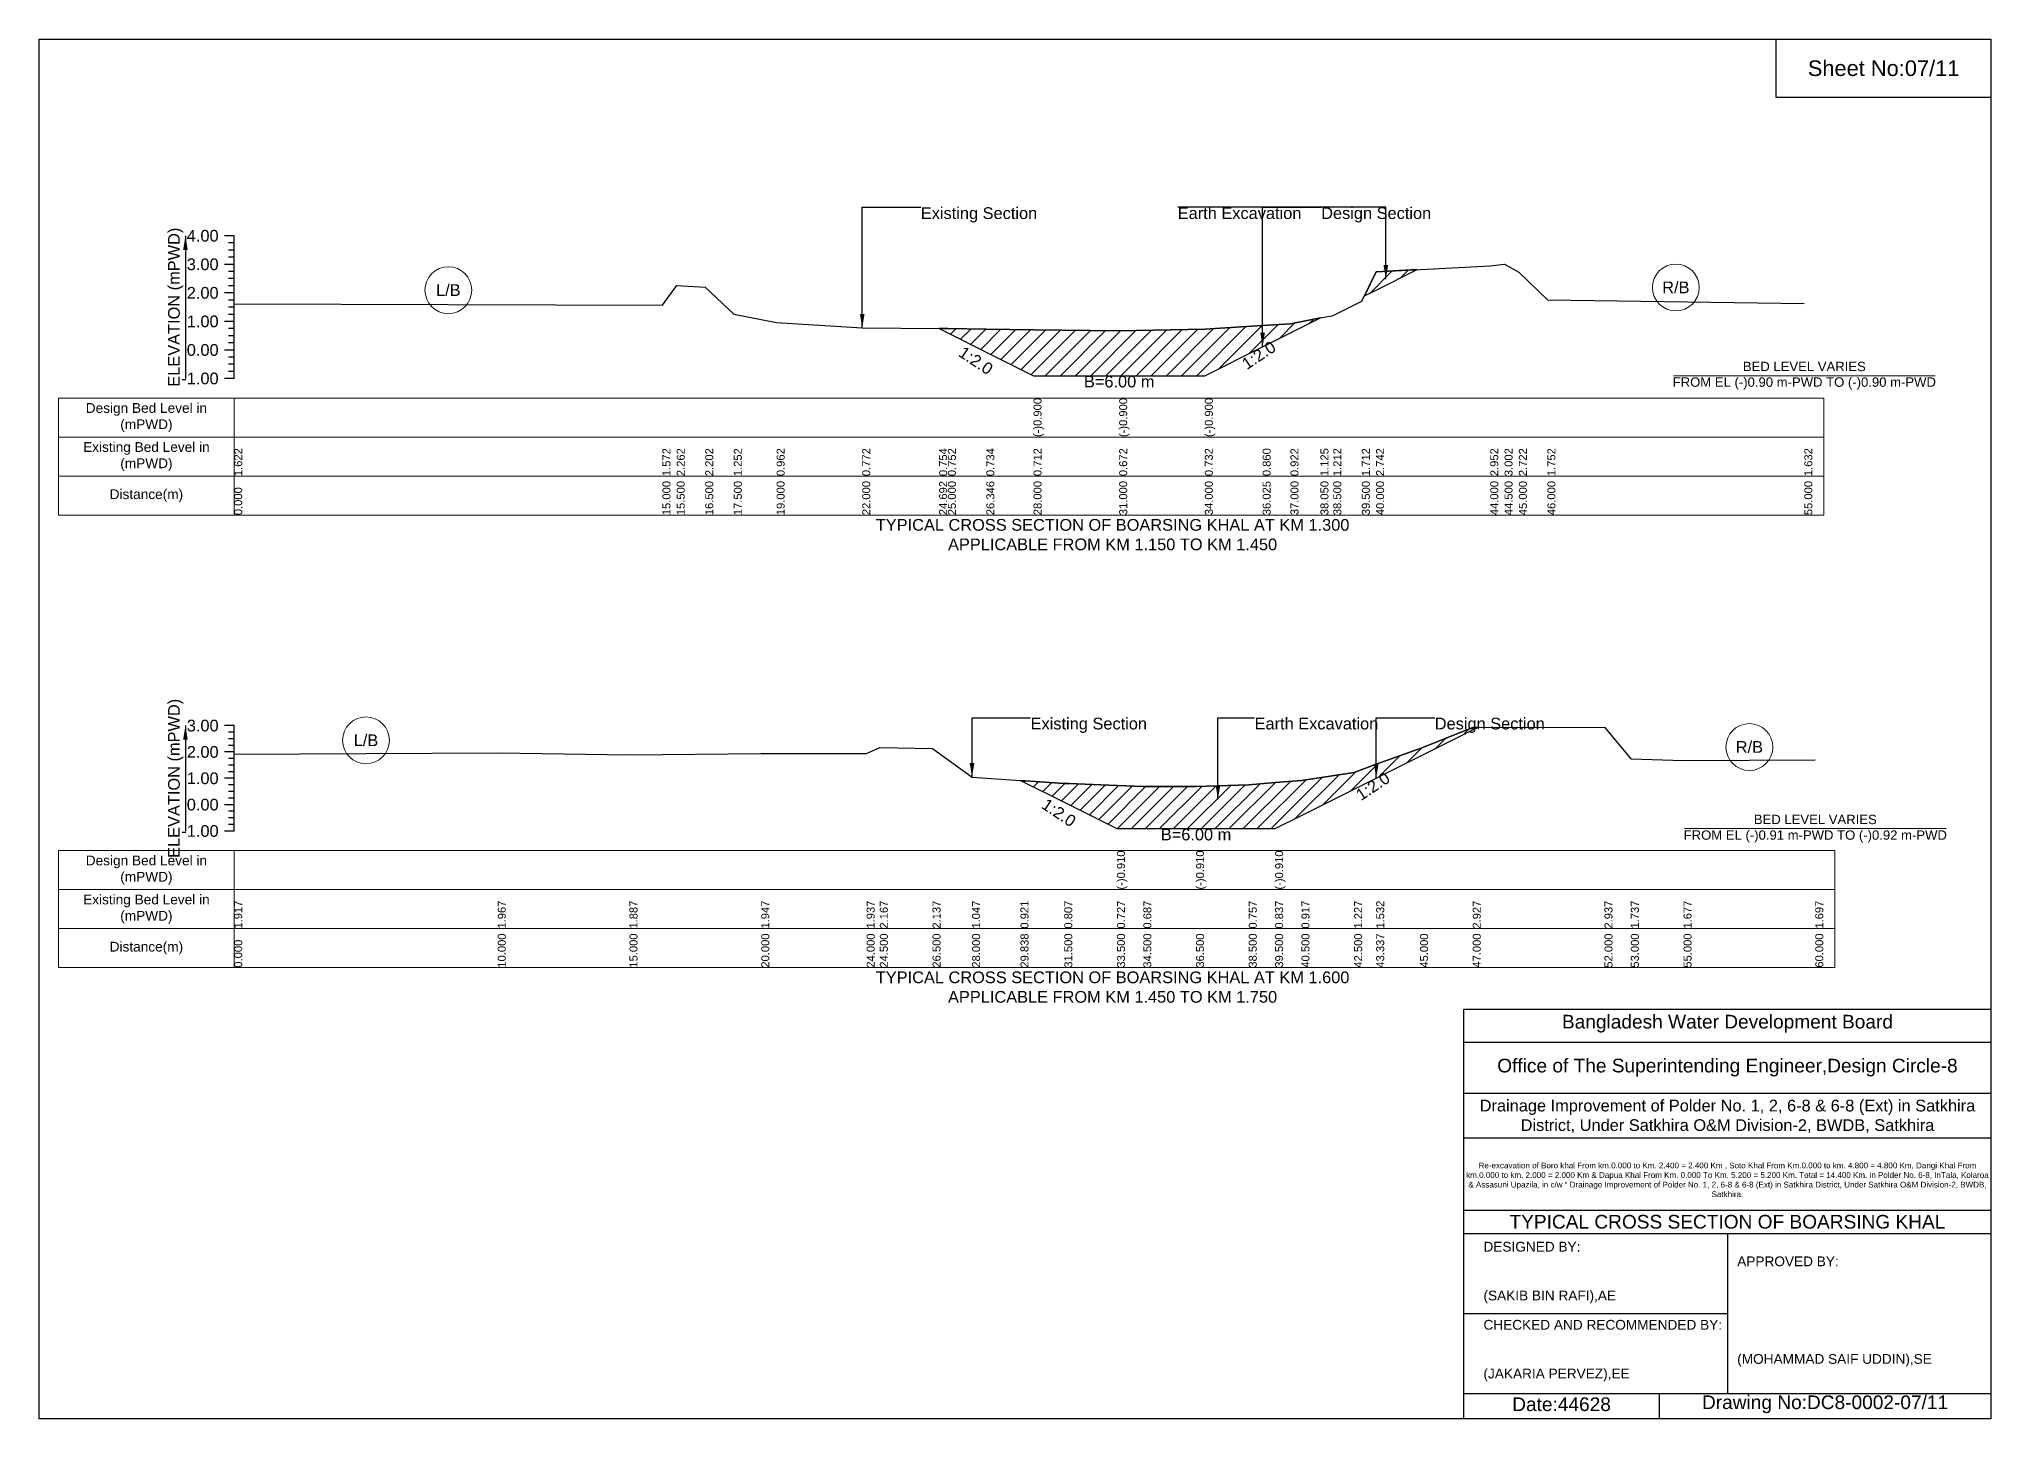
# Model space of a CAD drawing. Header units: inches. Extents: x 91000 to 268000, y -5656 to 20000.
# Drawn here: x 160000 to 168000, y 14344 to 20000 of the extents above; entities that cross this region are included whole.
import ezdxf

# ---------------------------------------------------------------- set-up
doc = ezdxf.new("R2010")
doc.units = ezdxf.units.IN
doc.header["$LTSCALE"] = 7
doc.header["$MEASUREMENT"] = 0
for name, color, linetype, lineweight in [('Cross section Data Border', 7, 'Continuous', 9), ('Cross Section Labels', 7, 'Continuous', 9), ('Existing_Bed_Level for Xsection', 7, 'Continuous', 25)]:
    doc.layers.add(name, color=color, linetype=linetype, lineweight=lineweight)
doc.styles.get("Standard").update_dxf_attribs({"font": 'arial.ttf'})
doc.dimstyles.get("Standard").update_dxf_attribs({"dimtxt": 0.18, "dimasz": 0.18, "dimexe": 0.18, "dimexo": 0.0625, "dimgap": 0.09, "dimtad": 0, "dimtih": 1, "dimtoh": 1, "dimdec": 4, "dimzin": 0, "dimdsep": 46, "dimtxsty": 'Standard', "dimcen": 0.09, "dimadec": 0, "dimazin": 0, "dimtfac": 1, "dimtdec": 4, "dimtofl": 0, "dimtmove": 0, "dimatfit": 3, "dimfxl": 1, "dimtolj": 1, "dimtzin": 0, "dimarcsym": 0})

msp = doc.modelspace()

# ---------------------------------------------------------------- hatches: boundary and pattern name
at = {"layer": 'Existing_Bed_Level for Xsection'}
h = msp.add_hatch(dxfattribs=at)
h.set_pattern_fill('ANSI31', color=256, scale=351, style=0)
h.paths.add_polyline_path([(165431.9, 18947), (165480, 18971.1), (165647.9, 19055), (165480, 19046.2)])
h = msp.add_hatch(dxfattribs=at)
h.set_pattern_fill('ANSI31', color=256, scale=351, style=0)
h.paths.add_polyline_path([(163689, 18813.6), (163725, 18795.6), (163882.5, 18716.8), (164076, 18620.1), (164427, 18620.1), (164778, 18620.1), (165014.9, 18738.5), (165129, 18795.6), (165251.9, 18857), (165129, 18833.2), (165014.9, 18826), (164778, 18811), (164427, 18804), (164076, 18808.7), (163882.5, 18811.3), (163725, 18813.4)])
h = msp.add_hatch(dxfattribs=at)
h.set_pattern_fill('ANSI31', color=256, scale=324, style=0)
h.paths.add_polyline_path([(164022.5, 16961.3), (164202, 16871.5), (164220.3, 16862.4), (164418, 16763.5), (164526, 16763.5), (164742, 16763.5), (164958, 16763.5), (165066, 16763.5), (165174, 16817.5), (165390, 16925.5), (165480.4, 16970.7), (165660, 17060.5), (165876, 17168.5), (165894.9, 17178), (165876, 17177.9), (165660, 17092.6), (165480.4, 17027.2), (165390, 16994.3), (165174, 16960.8), (165066, 16952.2), (164958, 16943.6), (164742, 16936), (164526, 16936), (164418, 16940.3), (164220.3, 16948.2), (164202, 16949)])

# ---------------------------------------------------------------- linework, layer by layer
for points in [[(160000, 20000), (168000, 20000), (168000, 14344), (160000, 14344)], [(167120, 20000), (168000, 20000), (168000, 19760), (167120, 19760)]]:
    msp.add_lwpolyline(points, close=True)
for points in [[(165840, 14344), (165840, 16024), (168000, 16024)], [(165840, 15888), (168000, 15888)], [(165840, 15680), (168000, 15680)], [(165840, 15496), (168000, 15496)], [(165840, 15200), (168000, 15200)], [(165840, 15104), (168000, 15104)], [(166920, 15104), (166920, 14448)], [(165840, 14776), (166920, 14776)], [(165840, 14448), (168000, 14448)], [(166640, 14448), (166640, 14344)]]:
    msp.add_lwpolyline(points)
at = {"layer": 'Cross section Data Border'}
for points in [[(160080, 18528.4), (167315, 18528.4), (167315, 18048.4), (160080, 18048.4)], [(160080, 16673.8), (167360, 16673.8), (167360, 16193.8), (160080, 16193.8)]]:
    msp.add_lwpolyline(points, close=True, dxfattribs=at)
for points in [[(160800, 18528.4), (160800, 18048.4)], [(160080, 18368.4), (167315, 18368.4)], [(160080, 18208.4), (167315, 18208.4)], [(160800, 16673.8), (160800, 16193.8)], [(160080, 16513.8), (167360, 16513.8)], [(160080, 16353.8), (167360, 16353.8)]]:
    msp.add_lwpolyline(points, dxfattribs=at)
at = {"layer": 'Cross Section Labels'}
for points in [[(166699.2, 18620.1), (167770.8, 18620.1)], [(166744.2, 16763.5), (167815.8, 16763.5)]]:
    msp.add_lwpolyline(points, dxfattribs=at)
for centre in [(161677.5, 18970.7), (166708.5, 18981.8), (161340, 17125.5), (167010, 17098)]:
    msp.add_circle(centre, 96, dxfattribs=at)
at = {"layer": 'Existing_Bed_Level for Xsection'}
for points in [[(160800, 19193.4), (160760, 19193.4)], [(160800, 19164.1), (160776, 19164.1)], [(160800, 19134.9), (160776, 19134.9)], [(160800, 18608.4), (160800, 18725.4), (160800, 18842.4), (160800, 18959.4), (160800, 19076.4), (160800, 19193.4)], [(160800, 19076.4), (160760, 19076.4)], [(160800, 19105.6), (160776, 19105.6)], [(160800, 19047.1), (160776, 19047.1)], [(160800, 18915.2), (162555, 18909.3), (162613.5, 18990), (162730.5, 18983), (162847.5, 18871.9), (163023, 18837.9), (163374, 18815.7), (163689, 18813.6), (163725, 18813.4), (163882.5, 18811.3), (164076, 18808.7), (164076, 18808.7), (164427, 18804), (164427, 18804), (164778, 18811), (164778, 18811), (165014.9, 18826), (165129, 18833.2), (165251.9, 18857), (165304.5, 18867.2), (165421.5, 18925.7), (165480, 19046.2), (165948, 19070.8), (166006.5, 19076.6), (166065, 19043.8), (166182, 18930.4), (167235, 18916.3)], [(160800, 19017.9), (160776, 19017.9)], [(160800, 18988.6), (160776, 18988.6)], [(160800, 18959.4), (160760, 18959.4)], [(160800, 18930.1), (160776, 18930.1)], [(160800, 18900.9), (160776, 18900.9)], [(160800, 18842.4), (160760, 18842.4)], [(160800, 18871.6), (160776, 18871.6)], [(160800, 18813.1), (160776, 18813.1)], [(160800, 18725.4), (160760, 18725.4)], [(160800, 18783.9), (160776, 18783.9)], [(160800, 18754.6), (160776, 18754.6)], [(160800, 18696.1), (160776, 18696.1)], [(160800, 18666.9), (160776, 18666.9)], [(160800, 18608.4), (160760, 18608.4)], [(160800, 18637.6), (160776, 18637.6)], [(160800, 17185.8), (160760, 17185.8)], [(160800, 17158.8), (160776, 17158.8)], [(160800, 17131.8), (160776, 17131.8)], [(160800, 16753.8), (160800, 16861.8), (160800, 16969.8), (160800, 17077.8), (160800, 17185.8)], [(160800, 17068.8), (161880, 17074.2), (162420, 17065.6), (162960, 17072.1), (163392, 17071), (163446, 17095.8), (163662, 17092.6), (163824, 16974.9), (164022.5, 16961.3), (164202, 16949), (164220.3, 16948.2), (164418, 16940.3), (164418, 16940.3), (164526, 16936), (164742, 16936), (164742, 16936), (164958, 16943.6), (165066, 16952.2), (165066, 16952.2), (165174, 16960.8), (165390, 16994.3), (165480.4, 17027.2), (165660, 17092.6), (165876, 17177.9), (165894.9, 17178), (166416, 17179), (166524, 17049.4), (166740, 17042.9), (167280, 17045.1)], [(160800, 17077.8), (160760, 17077.8)], [(160800, 17104.8), (160776, 17104.8)], [(160800, 17050.8), (160776, 17050.8)], [(160800, 16969.8), (160760, 16969.8)], [(160800, 17023.8), (160776, 17023.8)], [(160800, 16996.8), (160776, 16996.8)], [(160800, 16942.8), (160776, 16942.8)], [(160800, 16915.8), (160776, 16915.8)], [(160800, 16888.8), (160776, 16888.8)], [(160800, 16861.8), (160760, 16861.8)], [(160800, 16834.8), (160776, 16834.8)], [(160800, 16807.8), (160776, 16807.8)], [(160800, 16753.8), (160760, 16753.8)], [(160800, 16780.8), (160776, 16780.8)]]:
    msp.add_lwpolyline(points, dxfattribs=at)
for points in [[(165431.9, 18947), (165480, 18971.1), (165647.9, 19055), (165480, 19046.2)], [(163689, 18813.6), (163725, 18795.6), (163882.5, 18716.8), (164076, 18620.1), (164076, 18620.1), (164427, 18620.1), (164427, 18620.1), (164778, 18620.1), (164778, 18620.1), (165014.9, 18738.5), (165129, 18795.6), (165251.9, 18857), (165251.9, 18857), (165251.9, 18857), (165129, 18833.2), (165014.9, 18826), (164778, 18811), (164778, 18811), (164427, 18804), (164427, 18804), (164076, 18808.7), (164076, 18808.7), (163882.5, 18811.3), (163725, 18813.4)], [(164022.5, 16961.3), (164022.5, 16961.3), (164202, 16871.5), (164220.3, 16862.4), (164418, 16763.5), (164418, 16763.5), (164526, 16763.5), (164742, 16763.5), (164742, 16763.5), (164958, 16763.5), (165066, 16763.5), (165066, 16763.5), (165174, 16817.5), (165390, 16925.5), (165480.4, 16970.7), (165660, 17060.5), (165876, 17168.5), (165894.9, 17178), (165894.9, 17178), (165894.9, 17178), (165876, 17177.9), (165660, 17092.6), (165480.4, 17027.2), (165390, 16994.3), (165174, 16960.8), (165066, 16952.2), (165066, 16952.2), (164958, 16943.6), (164742, 16936), (164742, 16936), (164526, 16936), (164418, 16940.3), (164418, 16940.3), (164220.3, 16948.2), (164202, 16949), (164022.5, 16961.3)]]:
    msp.add_lwpolyline(points, close=True, dxfattribs=at)

# ---------------------------------------------------------------- texts
at = {"attachment_point": 5}
for s, insert, char_height in [('Sheet No:07/11', (167560, 19880), 64), ('Bangladesh Water Development Board', (166920, 15964), 56), ('Office of The Superintending Engineer,Design Circle-8', (166920, 15784), 56)]:
    msp.add_mtext(s, dxfattribs=dict(at, insert=insert, char_height=char_height))
for s, insert, char_height, width, attachment_point in [('Drainage Improvement of Polder No. 1, 2, 6-8 & 6-8 (Ext) in Satkhira District, Under Satkhira O&M Division-2, BWDB, Satkhira', (166920, 15584), 48, 2240, 5), ('Re-excavation of Boro khal From km.0.000 to Km. 2.400 = 2.400 Km , Soto Khal From Km.0.000 to km. 4.800 = 4.800 Km, Dangi Khal From km.0.000 to km. 2.000 = 2.000 Km & Dapua Khal From Km. 0.000 To Km. 5.200 = 5.200 Km. Total = 14.400 Km. in Polder No. 6-8, InTala, Kolaroa & Assasuni Upazila, in c/w “ Drainage Improvement of Polder No. 1, 2, 6-8 & 6-8 (Ext) in Satkhira District, Under Satkhira O&M Division-2, BWDB, Satkhira.', (166920, 15324), 23.565, 2160, 5), ('TYPICAL CROSS SECTION OF BOARSING KHAL', (166920, 15152), 56, 2240, 5), ('DESIGNED BY:^J^J^J(SAKIB BIN RAFI),AE', (165920, 14944), 40, 1120, 4), ('APPROVED BY:^J^J^J^J^J^J(MOHAMMAD SAIF UDDIN),SE', (166960, 14784), 40, 1120, 4), ('CHECKED AND RECOMMENDED BY:^J^J^J(JAKARIA PERVEZ),EE', (165920, 14624), 40, 1120, 4), ('Date:44628', (166240, 14404), 56, 1120, 5), ('Drawing No:DC8-0002-07/11', (167320, 14404), 56, 1760, 5)]:
    msp.add_mtext(s, dxfattribs=dict(insert=insert, char_height=char_height, width=width, attachment_point=attachment_point))
at = {"layer": 'Cross section Data Border', "char_height": 40, "width": 640, "attachment_point": 5}
for s, insert in [('Design Bed Level in (mPWD)', (160440, 18448.4)), ('Existing Bed Level in (mPWD)', (160440, 18288.4)), ('Distance(m)', (160440, 18128.4)), ('Design Bed Level in (mPWD)', (160440, 16593.8)), ('Existing Bed Level in (mPWD)', (160440, 16433.8)), ('Distance(m)', (160440, 16273.8))]:
    msp.add_mtext(s, dxfattribs=dict(at, insert=insert))
at = {"layer": 'Cross Section Labels'}
for s, insert, char_height, attachment_point in [('Existing Section', (163614, 19310.4), 48, 1), ('Earth Excavation', (164667, 19310.4), 48, 1), ('Design Section', (165254.9, 19310.4), 48, 1), ('L/B', (161677.5, 18970.7), 48, 5), ('R/B', (166708.5, 18981.8), 48, 5), ('BED LEVEL VARIES ^JFROM EL (-)0.90 m-PWD TO (-)0.90 m-PWD', (167235, 18620.1), 38.4, 5), ('B=6.00 m', (164427, 18620.1), 48, 2), ('TYPICAL CROSS SECTION OF BOARSING KHAL AT KM 1.300^JAPPLICABLE FROM KM 1.150 TO KM 1.450', (164400, 17968.4), 48, 5), ('Existing Section', (164064, 17218.2), 48, 1), ('Earth Excavation', (164982, 17218.2), 48, 1), ('Design Section', (165720.4, 17218.2), 48, 1), ('L/B', (161340, 17125.5), 48, 5), ('R/B', (167010, 17098), 48, 5), ('BED LEVEL VARIES ^JFROM EL (-)0.91 m-PWD TO (-)0.92 m-PWD', (167280, 16763.5), 38.4, 5), ('B=6.00 m', (164742, 16763.5), 48, 2), ('TYPICAL CROSS SECTION OF BOARSING KHAL AT KM 1.600^JAPPLICABLE FROM KM 1.450 TO KM 1.750', (164400, 16113.8), 48, 5)]:
    msp.add_mtext(s, dxfattribs=dict(at, insert=insert, char_height=char_height, attachment_point=attachment_point))
at = {"layer": 'Cross Section Labels', "char_height": 48, "attachment_point": 2}
for insert, rotation in [((163853.2, 18702.2), 326.30993), ((164985.7, 18723.9), 33.69007), ((165453.4, 16957.2), 33.69007), ((164193.3, 16848.9), 326.30993)]:
    msp.add_mtext('1:2.0', dxfattribs=dict(at, insert=insert, rotation=rotation))
at = {"layer": 'Existing_Bed_Level for Xsection', "rotation": 90}
for s, insert, char_height, attachment_point in [('ELEVATION (mPWD)', (160560, 18900.9), 48, 5), ('(-)0.900', (164076, 18368.4), 32.8, 1), ('(-)0.900', (164427, 18368.4), 32.8, 1), ('(-)0.900', (164778, 18368.4), 32.8, 1), ('1.622', (160800, 18208.4), 32.8, 1), ('1.572', (162555, 18208.4), 32.8, 1), ('2.262', (162613.5, 18208.4), 32.8, 1), ('2.202', (162730.5, 18208.4), 32.8, 1), ('1.252', (162847.5, 18208.4), 32.8, 1), ('0.962', (163023, 18208.4), 32.8, 1), ('0.772', (163374, 18208.4), 32.8, 1), ('0.754', (163689, 18208.4), 32.8, 1), ('0.752', (163725, 18208.4), 32.8, 1), ('0.734', (163882.5, 18208.4), 32.8, 1), ('0.712', (164076, 18208.4), 32.8, 1), ('0.672', (164427, 18208.4), 32.8, 1), ('0.732', (164778, 18208.4), 32.8, 1), ('0.860', (165014.9, 18208.4), 32.8, 1), ('0.922', (165129, 18208.4), 32.8, 1), ('1.125', (165251.9, 18208.4), 32.8, 1), ('1.212', (165304.5, 18208.4), 32.8, 1), ('1.712', (165421.5, 18208.4), 32.8, 1), ('2.742', (165480, 18208.4), 32.8, 1), ('2.952', (165948, 18208.4), 32.8, 1), ('3.002', (166006.5, 18208.4), 32.8, 1), ('2.722', (166065, 18208.4), 32.8, 1), ('1.752', (166182, 18208.4), 32.8, 1), ('1.632', (167235, 18208.4), 32.8, 1), ('0.000', (160800, 18048.4), 32.8, 1), ('15.000', (162555, 18048.4), 32.8, 1), ('15.500', (162613.5, 18048.4), 32.8, 1), ('16.500', (162730.5, 18048.4), 32.8, 1), ('17.500', (162847.5, 18048.4), 32.8, 1), ('19.000', (163023, 18048.4), 32.8, 1), ('22.000', (163374, 18048.4), 32.8, 1), ('24.692', (163689, 18048.4), 32.8, 1), ('25.000', (163725, 18048.4), 32.8, 1), ('26.346', (163882.5, 18048.4), 32.8, 1), ('28.000', (164076, 18048.4), 32.8, 1), ('31.000', (164427, 18048.4), 32.8, 1), ('34.000', (164778, 18048.4), 32.8, 1), ('36.025', (165014.9, 18048.4), 32.8, 1), ('37.000', (165129, 18048.4), 32.8, 1), ('38.050', (165251.9, 18048.4), 32.8, 1), ('38.500', (165304.5, 18048.4), 32.8, 1), ('39.500', (165421.5, 18048.4), 32.8, 1), ('40.000', (165480, 18048.4), 32.8, 1), ('44.000', (165948, 18048.4), 32.8, 1), ('44.500', (166006.5, 18048.4), 32.8, 1), ('45.000', (166065, 18048.4), 32.8, 1), ('46.000', (166182, 18048.4), 32.8, 1), ('55.000', (167235, 18048.4), 32.8, 1), ('ELEVATION (mPWD)', (160560, 16969.8), 48, 5), ('(-)0.910', (164418, 16513.8), 32.8, 1), ('(-)0.910', (164742, 16513.8), 32.8, 1), ('(-)0.910', (165066, 16513.8), 32.8, 1), ('1.917', (160800, 16353.8), 32.8, 1), ('1.967', (161880, 16353.8), 32.8, 1), ('1.887', (162420, 16353.8), 32.8, 1), ('1.947', (162960, 16353.8), 32.8, 1), ('1.937', (163392, 16353.8), 32.8, 1), ('2.167', (163446, 16353.8), 32.8, 1), ('2.137', (163662, 16353.8), 32.8, 1), ('1.047', (163824, 16353.8), 32.8, 1), ('0.921', (164022.5, 16353.8), 32.8, 1), ('0.807', (164202, 16353.8), 32.8, 1), ('0.727', (164418, 16353.8), 32.8, 1), ('0.687', (164526, 16353.8), 32.8, 1), ('0.757', (164958, 16353.8), 32.8, 1), ('0.837', (165066, 16353.8), 32.8, 1), ('0.917', (165174, 16353.8), 32.8, 1), ('1.227', (165390, 16353.8), 32.8, 1), ('1.532', (165480.4, 16353.8), 32.8, 1), ('2.927', (165876, 16353.8), 32.8, 1), ('2.937', (166416, 16353.8), 32.8, 1), ('1.737', (166524, 16353.8), 32.8, 1), ('1.677', (166740, 16353.8), 32.8, 1), ('1.697', (167280, 16353.8), 32.8, 1), ('10.000', (161880, 16193.8), 32.8, 1), ('15.000', (162420, 16193.8), 32.8, 1), ('20.000', (162960, 16193.8), 32.8, 1), ('24.000', (163392, 16193.8), 32.8, 1), ('24.500', (163446, 16193.8), 32.8, 1), ('26.500', (163662, 16193.8), 32.8, 1), ('28.000', (163824, 16193.8), 32.8, 1), ('29.838', (164022.5, 16193.8), 32.8, 1), ('31.500', (164202, 16193.8), 32.8, 1), ('33.500', (164418, 16193.8), 32.8, 1), ('34.500', (164526, 16193.8), 32.8, 1), ('36.500', (164742, 16193.8), 32.8, 1), ('38.500', (164958, 16193.8), 32.8, 1), ('39.500', (165066, 16193.8), 32.8, 1), ('40.500', (165174, 16193.8), 32.8, 1), ('42.500', (165390, 16193.8), 32.8, 1), ('43.337', (165480.4, 16193.8), 32.8, 1), ('45.000', (165660, 16193.8), 32.8, 1), ('47.000', (165876, 16193.8), 32.8, 1), ('52.000', (166416, 16193.8), 32.8, 1), ('53.000', (166524, 16193.8), 32.8, 1), ('55.000', (166740, 16193.8), 32.8, 1), ('60.000', (167280, 16193.8), 32.8, 1), ('0.000', (160800, 16193.8), 32.8, 1)]:
    msp.add_mtext(s, dxfattribs=dict(at, insert=insert, char_height=char_height, attachment_point=attachment_point))
at = {"layer": 'Existing_Bed_Level for Xsection', "char_height": 48, "attachment_point": 6}
for s, insert in [('4.00', (160736, 19193.4)), ('3.00', (160736, 19076.4)), ('2.00', (160736, 18959.4)), ('1.00', (160736, 18842.4)), ('0.00', (160736, 18725.4)), ('-1.00', (160736, 18608.4)), ('3.00', (160736, 17185.8)), ('2.00', (160736, 17077.8)), ('1.00', (160736, 16969.8)), ('0.00', (160736, 16861.8)), ('-1.00', (160736, 16753.8))]:
    msp.add_mtext(s, dxfattribs=dict(at, insert=insert))

# ---------------------------------------------------------------- leaders
at = {"layer": 'Cross Section Labels', "annotation_type": 0, "has_hookline": 1}
for points, hookline_direction, text_width in [([(163374, 18815.7), (163374, 19310.4), (163613.9, 19310.4)], 0, 467.2), ([(165519.9, 19016.1), (165519.9, 19310.4), (164667.1, 19310.4)], 1, 497), ([(165014.9, 18738.5), (165014.9, 19310.4), (165254.8, 19310.4)], 0, 441.2), ([(163824, 16974.9), (163824, 17218.2), (164063.9, 17218.2)], 0, 467.2), ([(164831.7, 16883.3), (164831.7, 17218.2), (164981.9, 17218.2)], 0, 497), ([(165480.4, 16970.7), (165480.4, 17218.2), (165720.3, 17218.2)], 0, 441.2)]:
    msp.add_leader(points, dimstyle='Standard', override={"dimasz": 57.6}, dxfattribs=dict(at, hookline_direction=hookline_direction, text_width=text_width))
at = {"layer": 'Existing_Bed_Level for Xsection'}
for points in [[(160600, 19193.4), (160600, 18608.4)], [(160600, 17185.8), (160600, 16753.8)]]:
    msp.add_leader(points, dimstyle='Standard', override={"dimasz": 57.6}, dxfattribs=at)

doc.saveas('drawing.dxf')
